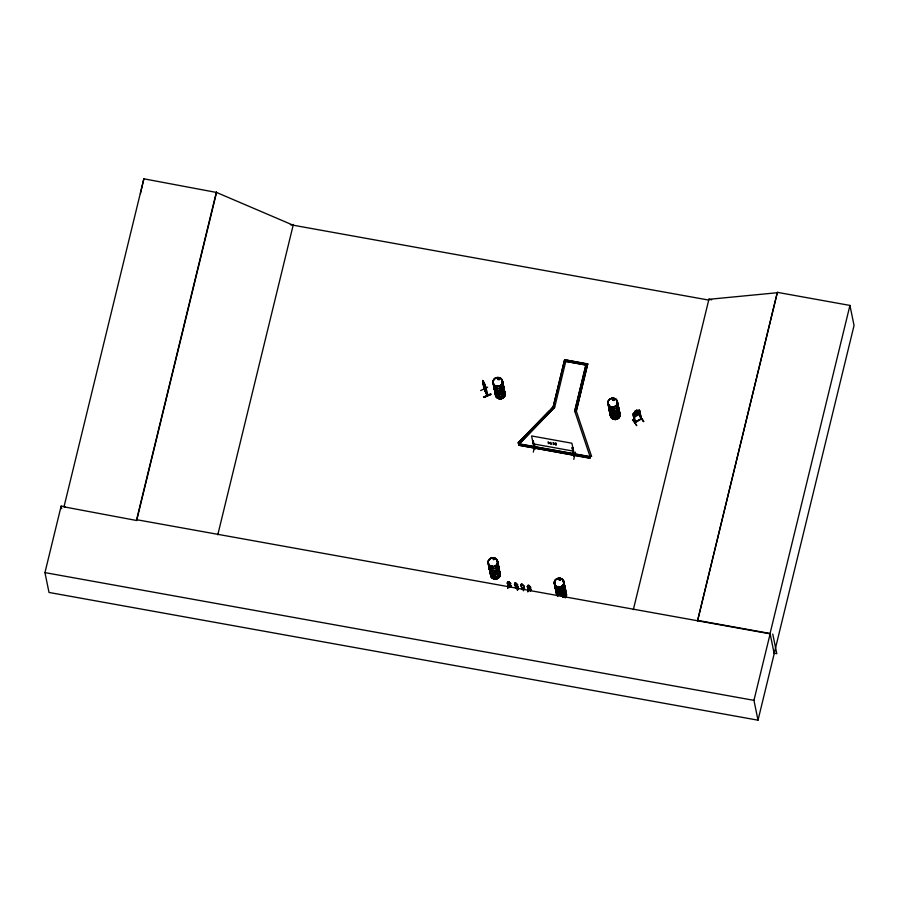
<?xml version="1.0" encoding="UTF-8"?>
<svg xmlns="http://www.w3.org/2000/svg" width="899" height="899" viewBox="0 0 899 899"><rect width="100%" height="100%" fill="white"/><g stroke="black" fill="none" stroke-linecap="round" stroke-linejoin="round"><path stroke-width="1.35" d="M484.606 384.367L487.191 395.65L484.055 388.862M484.089 389.02L484.741 389.672M487.123 395.369L484.37 388.84M487.404 395.223L487.134 394.65M496.473 385.795L497.237 385.896M496.506 385.761L496.911 386.098M498.372 379.209L497.866 378.681M498.158 378.535L498.608 379.254L498.821 378.277M491.775 565.729L492.371 566.224L491.764 565.842M492.36 565.831L492.146 566.179M494.102 559.29L493.922 558.56M494.192 558.964L493.326 559.436L493.54 558.594M559.178 579.529L560.043 578.967M558.65 586.508L557.863 586.519M559.942 579.934L560.358 579.102M559.279 579.956A4.843 4.461 -11.6 0 1 560.538 580.024L560.279 578.855M611.612 406.831L612.118 406.73M613.759 399.875C614.658 398.358 613.208 400.999 612.972 399.336M613.961 399.606L613.466 398.942M515.138 582.979L515.06 583.99A1.731 0.618 13 0 0 514.947 584.867L515.79 587.575L517.498 587.766L515.79 587.575M521.24 584.226L522.409 584.339M529.646 586.597L529.668 586.508A1.731 0.618 13 0 1 530.23 587.598L530.208 587.699A1.731 0.618 13 0 0 529.646 586.597C530.286 585.496 527.376 584.519 527.994 586.215A1.731 0.618 13 0 0 527.859 587.193L528.724 589.811L530.388 590.194L528.702 589.901L527.837 587.294A1.731 0.618 13 0 1 527.971 586.317L528.039 585.305M634.728 422.496C646.28 415.754 641.313 418.867 634.773 422.069C635.312 425.283 633.413 411.764 633.301 414.731M635.469 422.069L634.908 422.395M635.537 422.361L633.773 414.181M640.605 418.788L640.908 419.305L641.279 418.406M640.965 419.249L639.099 411.113C642.156 416.754 642.313 426.148 639.504 410.124L637.279 411.101M507.789 583.687L507.811 583.586A1.731 0.618 13 0 1 507.946 582.608L507.879 581.743L507.924 582.698A1.731 0.618 13 0 0 507.789 583.687L508.654 586.294L510.34 586.575L510.194 583.99A1.731 0.618 13 0 0 509.632 582.889L509.34 581.99M507.733 588.103C510.317 581.159 505.755 588.969 510.722 587.227L510.756 585.552L510.722 587.227M507.89 588.092L508.62 585.193M509.463 582.271L508.34 581.777M509.609 582.99L509.632 582.889A1.731 0.618 13 0 1 510.171 584.092L510.194 583.99M509.216 585.114L509.373 585.676M510.126 585.721L509.396 585.878M514.925 584.968L514.947 584.867A1.731 0.618 13 0 1 515.06 583.99L515.015 583.035M517.858 588.519L515.52 588.047C515.003 585.103 520.566 586.856 517.554 589.8M517.476 587.867L517.33 585.271A1.731 0.618 13 0 0 516.745 584.271L516.476 583.282L515.273 583.058M517.307 585.373L517.33 585.271A1.731 0.618 13 0 0 516.768 584.181M517.228 589.778L517.891 586.845M517.285 589.789L518.094 586.878M517.723 589.868L518.375 587.317L515.509 586.845M521.24 586.002L521.218 586.103A1.731 0.618 13 0 1 521.353 585.125L521.375 585.024A1.731 0.618 13 0 0 521.24 586.002L522.094 588.71L523.78 589.002L523.623 586.406A1.731 0.618 13 0 0 523.061 585.305L523.038 585.406A1.731 0.618 13 0 1 523.6 586.508L523.802 588.901M522.061 587.609L521.634 589.216L522.117 587.89M522.769 584.417L523.038 585.406M523.375 590.812C524.836 584.687 524.937 592.036 521.555 588.879M523.948 589.542L524.387 588.013M529.241 589.317L528.365 589.16L527.769 591.711L528.724 589.081M527.983 591.711L528.668 588.8M530.152 589.441L530.062 588.744L530.152 589.441L529.376 589.306M530.556 590.733L530.994 589.205L530.77 590.845L528.174 590.07L530.556 590.733L530.994 589.205M532.635 440.532L534.916 448.882M533.264 440.892L534.838 448.534M534.939 444.87L533.321 452.096M572.191 447.916L572.933 447.792L572.191 447.916L573.899 455.894L572.258 447.668M573.708 455.624L574.573 455.411L573.888 455.939M573.697 455.591L574.439 455.377M573.787 459.389L575.416 452.163M777.365 292.344L697.568 620.771L777.365 292.344L849.937 305.424L770.061 633.469L774.208 653.674L758.014 720.189L49.018 592.452L44.95 572.618L61.143 506.103L65.279 506.845M143.862 178.811L63.986 506.856L136.682 520.51L216.558 192.465L143.862 178.811L140.401 193.633M136.558 519.937L216.434 191.88M217.794 534.759L293.355 224.435M518.903 445.454L519.184 443.836L590.092 456.613L589.811 458.232L518.847 445.207L519.184 443.836L554.278 407.663L553.177 406.753L564.617 359.746L587.71 363.904L576.315 411.158L574.877 411.618L576.259 410.91L587.71 363.904M551.278 409.011L553.222 407L564.617 359.746M554.694 407.258L553.177 406.753L554.694 407.258L566.089 360.016L584.946 363.646M555.346 443.364L556.054 443.083L554.526 443.814L553.526 442.623M574.787 410.641L586.238 363.646L574.843 410.888L576.315 411.158L574.843 410.888M589.811 458.232L590.092 456.613L591.542 456.153L590.149 456.861L519.229 444.084L518.071 442.915L553.177 406.753M633.346 609.634L708.906 299.311L777.444 292.714M758.014 720.189L753.946 700.355L770.14 633.84L136.873 519.746M774.174 653.506L854.05 325.46L849.937 305.424M708.906 299.311L708.715 300.075L290.399 224.705M639.605 414.169L640.043 412.742L639.605 414.169L634.458 417.136M499.271 378.906L497.99 379.142M614.174 399.617L613.174 400.066M632.739 419.608L636.762 425.632L632.491 419.743M484.145 389.301L482.527 381.288M498.934 378.355L497.967 378.501L499.305 378.591M613.096 399.336L613.669 398.841M614.006 399.909L614.163 399.28M560.538 579.731L559.762 580.158L559.223 579.495M484.707 389.773L482.696 380.479C485.505 383.783 491.45 406.472 484.404 389.121M635.177 412.36C633.907 410.27 640.009 409.292 634.851 411.326L635.099 412.36L632.975 413.967L633.514 416.597M534.13 448.163L534.826 448.241M534.804 448.848L534.208 448.174M549.323 411.012L518.071 442.915M519.229 444.084L554.278 407.663M516.431 587.159L516.352 586.406L517.15 586.418L516.374 586.294M522.757 588.317L522.679 587.429L523.443 587.553M635.132 412.293L634.098 413.248L634.48 415.068L637.773 414.046L638.706 412.63L638.335 410.809L637.177 411.113L637.043 410.056M494.192 559.493L493.36 559.65M560.156 579.731L559.403 579.54M535.029 448.59L534.298 448.444M574.551 455.692L571.888 443.218L531.59 435.948L534.276 448.758M633.671 413.18L638.74 410.18M639.841 410.967L639.099 411.113M639.504 415.731L643.808 421.575L639.515 415.54M635.02 422.665L641.47 418.9M555.953 443.477L554.885 444.039L556.312 445.05L554.627 444.14L553.177 444.488L554.256 443.915L552.851 442.915L553.424 443.016M484.392 389.795L482.617 380.513L485.55 387.581M483.156 383.131L483.718 384.862M484.359 383.457L483.347 381.322M485.629 386.918L485.314 385.851M486.831 395.099L485.707 386.885M487.64 387.222L480.65 390.548M483.718 396.965L490.843 393.919L483.92 397.493L491.034 394.414L483.752 397.122M643.426 421.62L639.47 415.563M510.879 585.979L511.239 586.036M515.947 586.912L515.565 586.451L515.52 588.047M518.038 587.272L518.161 587.204M523.78 588.306L524.668 588.452L523.971 588.294M529.039 589.205L528.376 589.171M531.073 589.53L530.758 589.564M493.517 558.537L494.079 558.863M515.116 583.08L515.711 582.99M521.409 584.215L522.207 584.271M528.185 585.384L529.208 585.609M534.894 448.826L534.231 448.736M573.82 455.849L574.506 455.962M774.241 653.236L776.792 653.697L772.758 634.031M708.805 299.288L711.671 299.805M586.283 363.893L587.755 364.151M533.219 443.881L573.517 451.152M518.847 445.207L589.766 457.984M697.489 620.4L770.061 633.469M44.95 572.618L753.946 700.355M508.553 581.799L509.16 582.001M634.93 422.665L633.008 413.877M216.558 192.465L293.164 225.211M633.469 416.529L634.503 417.069M553.222 407L554.335 407.91M485.235 385.885L483.729 382.693L485.044 386.514L484.673 384.693M485.494 386.963L485.438 387.84L483.257 381.974L485.393 387.716L485.246 387.064M486.134 389.806L483.696 384.839L486.056 389.84M576.259 410.91L591.587 456.4M574.821 411.36L590.149 456.861M639.436 410.18L639.964 412.776M636.638 410.506L635.323 411.27M484.437 383.423L484.628 384.401L484.269 383.199M521.229 584.316L521.353 585.125M61.143 506.103L61.683 508.744M530.23 587.598L530.388 590.194M497.844 564.089A4.843 4.461 -11.6 0 1 493.933 571.067A4.843 4.461 -11.6 0 1 489.472 564.639M497.877 563.931A4.911 4.529 -11.6 0 1 493.911 571A4.911 4.529 -11.6 0 1 489.393 564.482M498.754 566.988A4.855 4.473 -11.6 0 1 494.315 572.921A4.855 4.473 -11.6 0 1 489.416 567.595A4.855 4.473 -11.6 0 0 495.574 572.764A4.855 4.473 -11.6 0 0 497.439 565.134A4.855 4.473 -11.6 0 1 498.226 565.932A4.832 4.439 -11.6 0 0 497.405 565.078M498.181 565.797A4.843 4.45 -11.6 0 0 497.383 564.932A4.821 4.439 -11.6 0 1 498.17 565.808M496.585 561.032A4.843 4.45 -11.6 0 1 494.731 568.629A4.843 4.45 -11.6 0 1 488.595 563.561M497.754 563.729A4.843 4.45 -11.6 0 1 494.495 570.607A4.843 4.45 -11.6 0 1 488.977 565.381M496.585 560.74A4.911 4.529 -11.6 0 1 494.708 568.46A4.911 4.529 -11.6 0 1 488.472 563.302M498.731 566.988A4.832 4.439 -11.6 0 1 494.315 572.899A4.832 4.439 -11.6 0 1 489.438 567.606M499.653 571.371A4.843 4.461 -11.6 0 1 495.214 577.304A4.843 4.461 -11.6 0 1 490.315 571.989M498.316 569.449A4.843 4.461 -11.6 0 1 499.125 570.326M498.338 569.281A4.911 4.529 -11.6 0 1 496.462 577.001A4.911 4.529 -11.6 0 1 490.225 571.843M497.439 565.269A4.821 4.439 -11.6 0 1 495.585 572.843A4.821 4.439 -11.6 0 1 489.483 567.786M498.687 567.865A4.911 4.529 -11.6 0 1 495.36 574.854A4.911 4.529 -11.6 0 1 489.753 569.55M499.563 571.011A4.843 4.45 -11.6 0 1 495.147 576.933A4.843 4.45 -11.6 0 1 490.258 571.618M498.237 569.089A4.843 4.45 -11.6 0 1 499.035 569.966M498.664 568.146A4.843 4.45 -11.6 0 1 495.394 575.023A4.843 4.45 -11.6 0 1 489.876 569.797M498.597 567.775A4.843 4.461 -11.6 0 1 495.327 574.663A4.843 4.461 -11.6 0 1 489.798 569.427M564.078 584.462A4.843 4.461 -11.6 0 1 561.414 591.205A4.843 4.461 -11.6 0 1 555.155 587.294M564.089 584.193A4.911 4.529 -11.6 0 1 560.762 591.182A4.911 4.529 -11.6 0 1 555.166 585.878M564.403 586.193A4.821 4.439 -11.6 0 1 561.145 593.048A4.821 4.439 -11.6 0 1 555.661 587.845A4.843 4.45 -11.6 0 0 561.156 593.07A4.843 4.45 -11.6 0 0 564.426 586.182A4.855 4.473 -11.6 0 1 560.538 593.205A4.855 4.473 -11.6 0 1 556.065 586.777M562.841 581.226A4.911 4.529 -11.6 0 1 563.392 587.328A4.911 4.529 -11.6 0 1 556.863 588.553A4.911 4.529 -11.6 0 1 555.177 582.676M559.324 580.136A4.911 4.529 -11.6 0 1 560.605 580.203M563.999 584.103A4.843 4.45 -11.6 0 1 561.336 590.834A4.843 4.45 -11.6 0 1 555.099 586.923M562.819 581.406A4.843 4.45 -11.6 0 1 563.347 587.407A4.843 4.45 -11.6 0 1 556.931 588.62A4.843 4.45 -11.6 0 1 555.279 582.833M563.561 581.911A4.843 4.461 -11.6 0 1 559.65 588.89A4.843 4.461 -11.6 0 1 555.189 582.462M564.437 586.328A4.832 4.439 -11.6 0 1 561.178 593.194A4.832 4.439 -11.6 0 1 555.672 587.98M565.359 590.71A4.843 4.461 -11.6 0 1 562.695 597.453M557.178 595.722A4.843 4.461 -11.6 0 1 556.56 592.362M564.898 591.553A4.843 4.45 -11.6 0 1 565.156 597.857A4.832 4.439 -11.6 0 0 564.898 591.564M564.493 586.508A4.843 4.45 -11.6 0 1 560.594 593.475A4.843 4.45 -11.6 0 1 556.144 587.058A4.821 4.439 -11.6 0 0 560.594 593.452A4.821 4.439 -11.6 0 0 564.471 586.519M564.943 588.351A4.911 4.529 -11.6 0 1 561.617 595.352A4.911 4.529 -11.6 0 1 556.02 590.036M565.28 590.34A4.843 4.461 -11.6 0 1 562.628 597.082M557.908 596.228A4.843 4.461 -11.6 0 1 556.481 592.003M564.909 588.519A4.843 4.461 -11.6 0 1 562.841 595.037A4.843 4.461 -11.6 0 1 556.2 592.486M564.842 588.148A4.843 4.461 -11.6 0 1 561.56 595.048A4.843 4.461 -11.6 0 1 556.032 589.811M501.934 382.929A4.843 4.461 -11.6 0 1 500.08 390.548A4.843 4.461 -11.6 0 1 493.944 385.469M501.957 382.76A4.911 4.529 -11.6 0 1 500.08 390.481A4.911 4.529 -11.6 0 1 493.843 385.334M503.148 385.727A4.855 4.473 -11.6 0 1 499.866 392.638A4.855 4.473 -11.6 0 1 494.326 387.39M502.283 381.626A4.843 4.45 -11.6 0 1 499.012 388.503A4.843 4.45 -11.6 0 1 493.495 383.277M498.024 379.67A4.843 4.45 -11.6 0 1 499.271 379.738M503.182 384.491A4.843 4.45 -11.6 0 1 498.765 390.413A4.843 4.45 -11.6 0 1 493.877 385.098A4.911 4.529 -11.6 0 0 500.058 390.368A4.911 4.529 -11.6 0 0 501.934 382.648A4.843 4.45 -11.6 0 1 502.665 383.446M502.305 381.345A4.911 4.529 -11.6 0 1 498.979 388.334A4.911 4.529 -11.6 0 1 493.371 383.03M497.967 379.356A4.911 4.529 -11.6 0 1 499.237 379.434M503.103 385.649A4.832 4.439 -11.6 0 1 499.844 392.526A4.832 4.439 -11.6 0 1 494.338 387.3M504.024 390.042A4.843 4.461 -11.6 0 1 500.743 396.942A4.843 4.461 -11.6 0 1 495.225 391.706M504.036 389.773A4.911 4.529 -11.6 0 1 500.709 396.762A4.911 4.529 -11.6 0 1 495.102 391.458M496.012 392.357A4.855 4.473 -11.6 0 0 497.675 398.167A4.855 4.473 -11.6 0 0 504.125 396.953A4.855 4.473 -11.6 0 0 503.586 390.93A4.821 4.439 -11.6 0 1 501.709 398.471A4.821 4.439 -11.6 0 1 495.596 393.425M494.371 387.503A4.843 4.45 -11.6 0 0 499.878 392.728A4.843 4.45 -11.6 0 0 503.148 385.851A4.821 4.439 -11.6 0 1 499.878 392.717A4.821 4.439 -11.6 0 1 494.383 387.503M504.137 388.761A4.911 4.529 -11.6 0 1 499.001 394.773A4.911 4.529 -11.6 0 1 495.124 388.256M502.788 386.806A4.911 4.529 -11.6 0 1 503.609 387.694M503.934 389.683A4.843 4.45 -11.6 0 1 500.676 396.571A4.843 4.45 -11.6 0 1 495.158 391.346M504.092 388.907A4.843 4.45 -11.6 0 1 499.664 394.83A4.843 4.45 -11.6 0 1 494.776 389.525M502.766 386.986A4.843 4.45 -11.6 0 1 503.564 387.862M504.024 388.537A4.843 4.461 -11.6 0 1 499.597 394.47A4.843 4.461 -11.6 0 1 494.697 389.155M502.698 386.615A4.843 4.461 -11.6 0 1 503.496 387.491M616.849 403.64A4.843 4.461 -11.6 0 1 617.388 409.652A4.843 4.461 -11.6 0 1 610.949 410.865A4.843 4.461 -11.6 0 1 609.286 405.067M616.871 403.46A4.911 4.529 -11.6 0 1 617.411 409.562A4.911 4.529 -11.6 0 1 610.882 410.787A4.911 4.529 -11.6 0 1 609.207 404.91M617.242 405.483A4.855 4.473 -11.6 0 1 615.972 412.888A4.855 4.473 -11.6 0 1 609.106 409.191M617.186 405.37A4.821 4.439 -11.6 0 1 615.927 412.708A4.821 4.439 -11.6 0 1 609.117 409.045M617.197 402.325A4.843 4.45 -11.6 0 1 614.545 409.056A4.843 4.45 -11.6 0 1 608.297 405.146M612.927 400.37A4.843 4.45 -11.6 0 1 614.186 400.448M616.77 403.28A4.843 4.45 -11.6 0 1 617.298 409.281A4.843 4.45 -11.6 0 1 610.882 410.495A4.843 4.45 -11.6 0 1 609.23 404.696M617.22 402.044A4.911 4.529 -11.6 0 1 613.893 409.045A4.911 4.529 -11.6 0 1 608.286 403.73M612.882 400.066A4.911 4.529 -11.6 0 1 614.152 400.134M618.939 410.753A4.843 4.461 -11.6 0 1 616.276 417.496A4.843 4.461 -11.6 0 1 610.016 413.574M618.973 410.585A4.911 4.529 -11.6 0 1 616.276 417.428A4.911 4.529 -11.6 0 1 609.927 413.461M618.062 406.427A4.855 4.473 -11.6 0 1 615.388 413.18A4.855 4.473 -11.6 0 1 609.117 409.259M618.051 406.562A4.821 4.439 -11.6 0 1 615.399 413.259A4.821 4.439 -11.6 0 1 609.185 409.371M617.703 407.517A4.911 4.529 -11.6 0 1 618.242 413.607A4.911 4.529 -11.6 0 1 611.713 414.844A4.911 4.529 -11.6 0 1 610.039 408.955M609.949 413.214A4.843 4.45 -11.6 0 0 616.197 417.114A4.843 4.45 -11.6 0 0 618.849 410.394A4.911 4.529 -11.6 0 1 615.624 417.473A4.911 4.529 -11.6 0 1 610.016 412.158M617.68 407.697A4.843 4.45 -11.6 0 1 618.209 413.697A4.843 4.45 -11.6 0 1 611.781 414.911A4.843 4.45 -11.6 0 1 610.129 409.112M617.68 407.404A4.911 4.529 -11.6 0 1 615.793 415.124A4.911 4.529 -11.6 0 1 609.567 409.966M618.411 408.191A4.843 4.461 -11.6 0 1 615.141 415.091A4.843 4.461 -11.6 0 1 609.612 409.854M634.447 413.169L636.065 413.495L634.851 415.484L636.537 413.45L638.638 413.304L636.964 412.967L638.144 411.079L636.492 412.989L634.548 413.091M637.245 411.439L635.2 412.619L635.571 414.439L637.616 413.259L637.245 411.439M550.446 442.488L549.626 442.926L547.952 442.027L549.356 443.027L548.266 443.6L549.727 443.263L551.413 444.173L549.986 443.151L551.053 442.589L550.446 442.488M585.901 365.016L565.752 361.387L585.901 365.016M490.596 566.246A4.855 4.473 -11.6 0 0 497.686 561.897A4.855 4.473 -11.6 0 0 490.27 558.493A4.855 4.473 -11.6 0 0 490.596 566.246A4.832 4.439 -11.6 0 0 497.664 561.886A4.832 4.439 -11.6 0 0 490.292 558.515A4.855 4.473 -11.6 0 0 490.607 566.314A4.821 4.439 -11.6 0 0 497.686 562.077A4.855 4.473 -11.6 0 0 490.281 558.56A4.832 4.439 -11.6 0 0 490.607 566.224M494.293 572.764A4.843 4.45 -11.6 0 0 498.709 566.842A4.821 4.439 -11.6 0 1 494.293 572.742A4.821 4.439 -11.6 0 1 489.416 567.46A4.843 4.45 -11.6 0 0 494.293 572.764M490.607 566.314A4.855 4.473 -11.6 0 0 497.709 561.965A4.821 4.439 -11.6 0 0 490.326 558.706A4.821 4.439 -11.6 0 0 490.652 566.392M496.214 578.99A4.855 4.473 -11.6 0 0 499.496 572.079A4.832 4.439 -11.6 0 1 496.226 579.035A4.832 4.439 -11.6 0 1 490.719 573.82A4.855 4.473 -11.6 0 0 496.214 578.99M496.192 578.922A4.843 4.45 -11.6 0 0 499.462 572.045A4.821 4.439 -11.6 0 1 496.192 578.911A4.843 4.45 -11.6 0 1 490.685 573.697A4.821 4.439 -11.6 0 0 496.192 578.911M556.841 586.699A4.855 4.473 -11.6 0 0 563.943 582.338A4.855 4.473 -11.6 0 0 556.526 578.945A4.855 4.473 -11.6 0 0 556.841 586.699A4.843 4.45 -11.6 0 0 563.943 582.451A4.843 4.45 -11.6 0 0 556.56 579.068A4.843 4.45 -11.6 0 0 556.874 586.789A4.821 4.439 -11.6 0 0 563.931 582.451A4.821 4.439 -11.6 0 0 556.571 579.08A4.821 4.439 -11.6 0 0 556.886 586.777M556.841 586.597A4.832 4.439 -11.6 0 0 563.898 582.271A4.832 4.439 -11.6 0 0 556.526 578.889A4.832 4.439 -11.6 0 0 556.841 586.597M565.921 597.003A4.843 4.461 -11.6 0 0 564.932 591.654A4.832 4.439 -11.6 0 1 565.909 597.003M556.931 594.194A4.843 4.461 -11.6 0 0 556.818 595.363A4.843 4.45 -11.6 0 1 556.919 594.082A4.832 4.439 -11.6 0 0 556.818 595.25A4.832 4.439 -11.6 0 1 556.953 594.205M495.495 385.963A4.855 4.473 -11.6 0 0 502.586 381.614A4.855 4.473 -11.6 0 0 495.169 378.209A4.855 4.473 -11.6 0 0 495.495 385.963M495.506 385.941A4.832 4.439 -11.6 0 0 502.563 381.614A4.832 4.439 -11.6 0 0 495.192 378.232A4.855 4.473 -11.6 0 0 495.506 386.042A4.855 4.473 -11.6 0 0 502.608 381.682A4.855 4.473 -11.6 0 0 495.192 378.288A4.832 4.439 -11.6 0 0 495.506 385.941M499.822 392.402A4.843 4.45 -11.6 0 0 503.08 385.525A4.821 4.439 -11.6 0 1 499.81 392.391A4.821 4.439 -11.6 0 1 494.315 387.188A4.843 4.45 -11.6 0 0 499.822 392.402M495.551 386.121A4.821 4.439 -11.6 0 0 502.586 381.794A4.821 4.439 -11.6 0 0 495.225 378.423A4.821 4.439 -11.6 0 0 495.551 386.121M501.743 398.628A4.855 4.473 -11.6 0 0 503.597 390.998A4.832 4.439 -11.6 0 1 501.732 398.605A4.855 4.473 -11.6 0 1 495.585 393.537A4.832 4.439 -11.6 0 0 501.732 398.605M610.41 406.674A4.855 4.473 -11.6 0 0 617.501 402.314A4.855 4.473 -11.6 0 0 610.084 398.92A4.855 4.473 -11.6 0 0 610.41 406.674A4.832 4.439 -11.6 0 0 617.478 402.314A4.832 4.439 -11.6 0 0 610.095 398.942A4.855 4.473 -11.6 0 0 610.421 406.741A4.821 4.439 -11.6 0 0 617.501 402.505A4.855 4.473 -11.6 0 0 610.095 398.987A4.832 4.439 -11.6 0 0 610.421 406.64M610.421 406.741A4.855 4.473 -11.6 0 0 617.523 402.381A4.821 4.439 -11.6 0 0 610.14 399.134A4.821 4.439 -11.6 0 0 610.466 406.82M615.399 419.496A4.855 4.473 -11.6 0 0 619.31 412.506A4.832 4.439 -11.6 0 1 615.41 419.541A4.832 4.439 -11.6 0 1 610.96 413.147A4.855 4.473 -11.6 0 0 615.399 419.496A4.843 4.45 -11.6 0 0 619.276 412.461A4.821 4.439 -11.6 0 1 615.388 419.406A4.843 4.45 -11.6 0 1 610.927 413.012A4.821 4.439 -11.6 0 0 615.388 419.406"/></g></svg>
